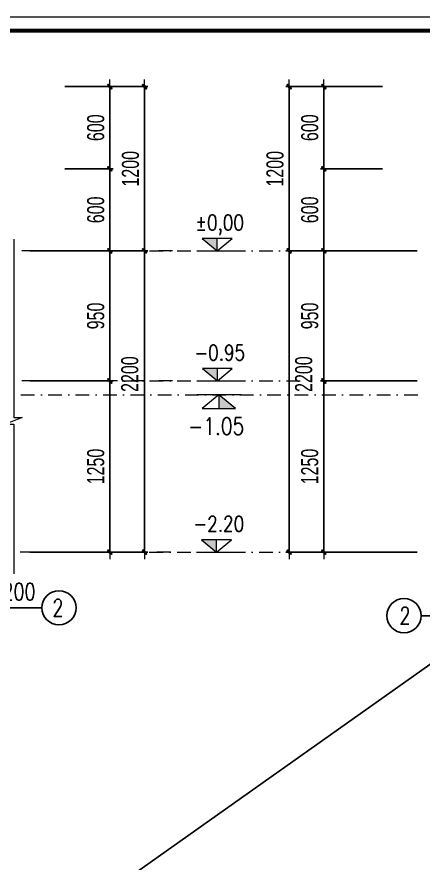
# Model space of a CAD drawing. Header units: millimetres. Extents: x -211129 to 461116, y -574633 to 115.
# Drawn here: x -88117 to -85147, y -537872 to -531691 of the extents above; entities that cross this region are included whole.
import ezdxf
from ezdxf.enums import TextEntityAlignment as Align

# ---------------------------------------------------------------- set-up
doc = ezdxf.new("R2010")
doc.units = ezdxf.units.MM
doc.header["$MEASUREMENT"] = 0
doc.header["$PDMODE"] = 32
doc.linetypes.add('CENTER', pattern=[2, 1.25, -0.25, 0.25, -0.25])
doc.linetypes.add('DASHDOT', pattern=[1, 0.5, -0.25, 0, -0.25])
doc.layers.get('Defpoints').update_dxf_attribs({"color": 1})
doc.layers.add('KCS_Plotter', color=11, linetype='Continuous', plot=False)
for name, color, linetype, lineweight in [('Khungten_LCDI', 7, 'Continuous', 5), ('LC Dim', 8, 'Continuous', 18), ('LC Net manh', 133, 'Continuous', 5), ('LC Net thay', 63, 'Continuous', 25), ('LC Net truc', 79, 'DASHDOT', 13), ('LC Text1', 3, 'Continuous', 20), ('LC Text2', 7, 'Continuous', 25), ('v-TRUC', 8, 'CENTER', 13)]:
    doc.layers.add(name, color=color, linetype=linetype, lineweight=lineweight)
doc.styles.add('HOATBIF', font='hoatbif.shx', dxfattribs={"width": 0.7})
doc.styles.add('Khungten', font='VHAVAN.TTF', dxfattribs={"width": 0.9, "height": 5000})
doc.styles.add('LC 1', font='VHAVANB.TTF')
doc.styles.add('LC 3', font='vnsimli.shx', dxfattribs={"width": 0.75})
doc.styles.add('T1', font='Vnsimli.shx', dxfattribs={"width": 0.8})
doc.styles.add('Title', font='VHBLACK.TTF', dxfattribs={"width": 0.8})
doc.dimstyles.new('1-100(1-50)', dxfattribs={"dimscale": 50, "dimtxt": 2.5, "dimasz": 0.35, "dimexe": 0.5, "dimexo": 0, "dimgap": 0.8, "dimtad": 1, "dimdec": 0, "dimzin": 0, "dimdsep": 46, "dimtxsty": 'HOATBIF', "dimblk1": 'DOT', "dimblk2": 'DOT', "dimsah": 1, "dimcen": -1, "dimdle": 1, "dimclrd": 256, "dimclre": 256, "dimclrt": 4, "dimadec": 3, "dimazin": 2, "dimtfac": 0.333333, "dimtdec": 0, "dimtix": 1, "dimtmove": 2, "dimatfit": 3, "dimldrblk": 'DOT', "dimfxl": 1, "dimtvp": 0.833333, "dimtolj": 1, "dimtzin": 0, "dimarcsym": 0})

# ---------------------------------------------------------------- blocks, each defined once
blk = doc.blocks.new('lcdi fix')
at = {"layer": 'Defpoints', "lineweight": 0}
blk.add_lwpolyline([(-1200, -14850), (-1200, 14850), (40800, 14850), (40800, -14850)], close=True, dxfattribs=at)
at = {"layer": 'Khungten_LCDI', "color": 5, "lineweight": 60}
blk.add_lwpolyline([(0, -14650), (0, 14650), (40600, 14650), (40600, -14650)], close=True, dxfattribs=at)
at = {"color": 7, "style": 'Khungten', "width": 0.8}
for tag, p in [('REVISION', (39499, -10746)), ('NGAYHT', (39546, -11609))]:
    blk.add_attdef(tag, text='', height=200, dxfattribs=at).set_placement(p, align=Align.CENTER)
at = {"layer": 'LC Text1', "color": 3, "style": 'LC 1', "width": 1.834006}
for tag, p, p2 in [('TENBANVE1', (36913, -8886), (40339, -8886)), ('TENBANVE2', (36913, -9562), (40339, -9562))]:
    blk.add_attdef(tag, text='', height=250, dxfattribs=at).set_placement(p, p2, align=Align.FIT)
at = {"layer": 'LC Text1', "style": 'Title', "width": 0.7}
blk.add_attdef('SOBANVE', text='', height=250, dxfattribs=at).set_placement((39562, -13896), align=Align.CENTER)
blk = doc.blocks.new('DOT')
at = {"layer": 'LC Dim'}
blk.add_line((-3, 0), (3, 0), dxfattribs=at)
at = {"layer": 'LC Dim', "color": 4}
blk.add_line((-1, -1), (1, 1), dxfattribs=at)
blk.add_lwpolyline([(0.5, 1), (-1, -0.5), (-0.5, -1), (1, 0.5)], close=True, dxfattribs=at)
blk = doc.blocks.new('*D91')
at = {"layer": 'Defpoints', "color": 0, "ltscale": 2, "transparency": 16777216}
for p in [(-88021.1, -533400.6), (-87437.7, -533400.6), (-88021.1, -534350.6)]:
    blk.add_point(p, dxfattribs=at)
at = {"layer": 'LC Dim', "lineweight": -2, "ltscale": 2, "transparency": 16777216}
for p, q in [((-88021.1, -533400.6), (-87412.7, -533400.6)), ((-87437.7, -534333.1), (-87437.7, -533418.1)), ((-88021.1, -534350.6), (-87412.7, -534350.6))]:
    blk.add_line(p, q, dxfattribs=at)
at = {"layer": 'LC Dim', "lineweight": -2, "ltscale": 2, "transparency": 16777216, "xscale": 17.5, "yscale": 17.5, "zscale": 17.5}
for p, rotation in [((-87437.7, -533400.6), 90), ((-87437.7, -534350.6), 270)]:
    blk.add_blockref('DOT', p, dxfattribs=dict(at, rotation=rotation))
at = {"layer": 'LC Dim', "color": 4, "ltscale": 2, "transparency": 16777216, "insert": (-87540.2, -533875.6), "char_height": 125, "attachment_point": 5, "rotation": 90, "style": 'HOATBIF'}
blk.add_mtext('\\A1;950', dxfattribs=at)
blk = doc.blocks.new('_Dot')
at = {"color": 0, "linetype": 'ByBlock', "lineweight": -2}
blk.add_line((-0.5, 0), (-1, 0), dxfattribs=at)
at = {"color": 0, "linetype": 'ByBlock', "const_width": 0.5}
blk.add_lwpolyline([(-0.25, 0, 1), (0.25, 0, 1)], format="xyb", close=True, dxfattribs=at)
blk = doc.blocks.new('*D92')
at = {"layer": 'Defpoints', "color": 0, "ltscale": 2, "transparency": 16777216}
for p in [(-87767.1, -532800.6), (-87437.7, -532800.6), (-87767.1, -533400.6)]:
    blk.add_point(p, dxfattribs=at)
at = {"layer": 'LC Dim', "lineweight": -2, "ltscale": 2, "transparency": 16777216}
for p, q in [((-87767.1, -532800.6), (-87412.7, -532800.6)), ((-87437.7, -533383.1), (-87437.7, -532818.1)), ((-87767.1, -533400.6), (-87412.7, -533400.6))]:
    blk.add_line(p, q, dxfattribs=at)
at = {"layer": 'LC Dim', "lineweight": -2, "ltscale": 2, "transparency": 16777216, "xscale": 17.5, "yscale": 17.5, "zscale": 17.5}
for p, rotation in [((-87437.7, -532800.6), 90), ((-87437.7, -533400.6), 270)]:
    blk.add_blockref('DOT', p, dxfattribs=dict(at, rotation=rotation))
at = {"layer": 'LC Dim', "color": 4, "ltscale": 2, "transparency": 16777216, "insert": (-87540.2, -533100.6), "char_height": 125, "attachment_point": 5, "rotation": 90, "style": 'HOATBIF'}
blk.add_mtext('\\A1;600', dxfattribs=at)
blk = doc.blocks.new('*D93')
at = {"layer": 'Defpoints', "color": 0, "ltscale": 2, "transparency": 16777216}
for p in [(-87767.1, -532200.6), (-87437.7, -532200.6), (-87767.1, -532800.6)]:
    blk.add_point(p, dxfattribs=at)
at = {"layer": 'LC Dim', "lineweight": -2, "ltscale": 2, "transparency": 16777216}
for p, q in [((-87767.1, -532200.6), (-87412.7, -532200.6)), ((-87437.7, -532783.1), (-87437.7, -532218.1)), ((-87767.1, -532800.6), (-87412.7, -532800.6))]:
    blk.add_line(p, q, dxfattribs=at)
at = {"layer": 'LC Dim', "lineweight": -2, "ltscale": 2, "transparency": 16777216, "xscale": 17.5, "yscale": 17.5, "zscale": 17.5}
for p, rotation in [((-87437.7, -532200.6), 90), ((-87437.7, -532800.6), 270)]:
    blk.add_blockref('DOT', p, dxfattribs=dict(at, rotation=rotation))
at = {"layer": 'LC Dim', "color": 4, "ltscale": 2, "transparency": 16777216, "insert": (-87540.2, -532500.6), "char_height": 125, "attachment_point": 5, "rotation": 90, "style": 'HOATBIF'}
blk.add_mtext('\\A1;600', dxfattribs=at)
blk = doc.blocks.new('*D94')
at = {"layer": 'Defpoints', "color": 0, "ltscale": 2, "transparency": 16777216}
for p in [(-87767.1, -532200.6), (-87183.6, -532200.6), (-87767.1, -533400.6)]:
    blk.add_point(p, dxfattribs=at)
at = {"layer": 'LC Dim', "lineweight": -2, "ltscale": 2, "transparency": 16777216}
for p, q in [((-87767.1, -532200.6), (-87158.6, -532200.6)), ((-87183.6, -533383.1), (-87183.6, -532218.1)), ((-87767.1, -533400.6), (-87158.6, -533400.6))]:
    blk.add_line(p, q, dxfattribs=at)
at = {"layer": 'LC Dim', "lineweight": -2, "ltscale": 2, "transparency": 16777216, "xscale": 17.5, "yscale": 17.5, "zscale": 17.5}
for p, rotation in [((-87183.6, -532200.6), 90), ((-87183.6, -533400.6), 270)]:
    blk.add_blockref('DOT', p, dxfattribs=dict(at, rotation=rotation))
at = {"layer": 'LC Dim', "color": 4, "ltscale": 2, "transparency": 16777216, "insert": (-87286.1, -532800.6), "char_height": 125, "attachment_point": 5, "rotation": 90, "style": 'HOATBIF'}
blk.add_mtext('\\A1;1200', dxfattribs=at)
blk = doc.blocks.new('*D95')
at = {"layer": 'Defpoints', "color": 0, "ltscale": 2, "transparency": 16777216}
for p in [(-88021.1, -534350.6), (-88021.1, -535600.6), (-87437.7, -535600.6)]:
    blk.add_point(p, dxfattribs=at)
at = {"layer": 'LC Dim', "lineweight": -2, "ltscale": 2, "transparency": 16777216}
for p, q in [((-88021.1, -534350.6), (-87412.7, -534350.6)), ((-87437.7, -534368.1), (-87437.7, -535583.1)), ((-88021.1, -535600.6), (-87412.7, -535600.6))]:
    blk.add_line(p, q, dxfattribs=at)
at = {"layer": 'LC Dim', "lineweight": -2, "ltscale": 2, "transparency": 16777216, "xscale": 17.5, "yscale": 17.5, "zscale": 17.5}
for p, rotation in [((-87437.7, -534350.6), 90), ((-87437.7, -535600.6), 270)]:
    blk.add_blockref('DOT', p, dxfattribs=dict(at, rotation=rotation))
at = {"layer": 'LC Dim', "color": 4, "ltscale": 2, "transparency": 16777216, "insert": (-87540.2, -534975.6), "char_height": 125, "attachment_point": 5, "rotation": 90, "style": 'HOATBIF'}
blk.add_mtext('\\A1;1250', dxfattribs=at)
blk = doc.blocks.new('Caodo1')
at = {"layer": 'LC Text1'}
blk.add_hatch(color=4, dxfattribs=at).paths.add_polyline_path([(0, 200), (0, 0), (243, 200)])
at = {"layer": 'LC Text1', "color": 4}
for p, q in [((0, 0), (0, 200)), ((324, 0), (-324, 0))]:
    blk.add_line(p, q, dxfattribs=at)
blk.add_lwpolyline([(-243, 200), (243, 200), (0, 0), (0, 0)], close=True, dxfattribs=at)
at = {"layer": 'LC Text1', "color": 4, "style": 'T1', "width": 0.8}
blk.add_attdef('%%P0,00', text='', height=250, dxfattribs=at).set_placement((-39, 460), align=Align.MIDDLE_CENTER)
blk = doc.blocks.new('*D100')
at = {"layer": 'Defpoints', "color": 0, "ltscale": 2, "transparency": 16777216}
for p in [(-88021.1, -533400.6), (-88021.1, -535600.6), (-87183.6, -535600.6)]:
    blk.add_point(p, dxfattribs=at)
at = {"layer": 'LC Dim', "lineweight": -2, "ltscale": 2, "transparency": 16777216}
for p, q in [((-88021.1, -533400.6), (-87158.6, -533400.6)), ((-87183.6, -533418.1), (-87183.6, -535583.1)), ((-88021.1, -535600.6), (-87158.6, -535600.6))]:
    blk.add_line(p, q, dxfattribs=at)
at = {"layer": 'LC Dim', "lineweight": -2, "ltscale": 2, "transparency": 16777216, "xscale": 17.5, "yscale": 17.5, "zscale": 17.5}
for p, rotation in [((-87183.6, -533400.6), 90), ((-87183.6, -535600.6), 270)]:
    blk.add_blockref('DOT', p, dxfattribs=dict(at, rotation=rotation))
at = {"layer": 'LC Dim', "color": 4, "ltscale": 2, "transparency": 16777216, "insert": (-87291.1, -534300.6), "char_height": 125, "attachment_point": 5, "rotation": 90, "style": 'HOATBIF'}
blk.add_mtext('\\A1;2200', dxfattribs=at)
blk = doc.blocks.new('*D146')
at = {"layer": 'Defpoints', "color": 0, "ltscale": 2, "transparency": 16777216}
for p in [(-85873, -533400.6), (-85189.6, -533400.6), (-85189.6, -534350.6)]:
    blk.add_point(p, dxfattribs=at)
at = {"layer": 'LC Dim', "lineweight": -2, "ltscale": 2, "transparency": 16777216}
for p, q in [((-85189.6, -533400.6), (-85898, -533400.6)), ((-85873, -534333.1), (-85873, -533418.1)), ((-85189.6, -534350.6), (-85898, -534350.6))]:
    blk.add_line(p, q, dxfattribs=at)
at = {"layer": 'LC Dim', "lineweight": -2, "ltscale": 2, "transparency": 16777216, "xscale": 17.5, "yscale": 17.5, "zscale": 17.5}
for p, rotation in [((-85873, -533400.6), 90), ((-85873, -534350.6), 270)]:
    blk.add_blockref('DOT', p, dxfattribs=dict(at, rotation=rotation))
at = {"layer": 'LC Dim', "color": 4, "ltscale": 2, "transparency": 16777216, "insert": (-85975.5, -533875.6), "char_height": 125, "attachment_point": 5, "rotation": 90, "style": 'HOATBIF'}
blk.add_mtext('\\A1;950', dxfattribs=at)
blk = doc.blocks.new('*D147')
at = {"layer": 'Defpoints', "color": 0, "ltscale": 2, "transparency": 16777216}
for p in [(-85873, -532800.6), (-85443.6, -532800.6), (-85443.6, -533400.6)]:
    blk.add_point(p, dxfattribs=at)
at = {"layer": 'LC Dim', "lineweight": -2, "ltscale": 2, "transparency": 16777216}
for p, q in [((-85443.6, -532800.6), (-85898, -532800.6)), ((-85873, -533383.1), (-85873, -532818.1)), ((-85443.6, -533400.6), (-85898, -533400.6))]:
    blk.add_line(p, q, dxfattribs=at)
at = {"layer": 'LC Dim', "lineweight": -2, "ltscale": 2, "transparency": 16777216, "xscale": 17.5, "yscale": 17.5, "zscale": 17.5}
for p, rotation in [((-85873, -532800.6), 90), ((-85873, -533400.6), 270)]:
    blk.add_blockref('DOT', p, dxfattribs=dict(at, rotation=rotation))
at = {"layer": 'LC Dim', "color": 4, "ltscale": 2, "transparency": 16777216, "insert": (-85975.5, -533100.6), "char_height": 125, "attachment_point": 5, "rotation": 90, "style": 'HOATBIF'}
blk.add_mtext('\\A1;600', dxfattribs=at)
blk = doc.blocks.new('*D148')
at = {"layer": 'Defpoints', "color": 0, "ltscale": 2, "transparency": 16777216}
for p in [(-85873, -532200.6), (-85443.6, -532200.6), (-85443.6, -532800.6)]:
    blk.add_point(p, dxfattribs=at)
at = {"layer": 'LC Dim', "lineweight": -2, "ltscale": 2, "transparency": 16777216}
for p, q in [((-85443.6, -532200.6), (-85898, -532200.6)), ((-85873, -532783.1), (-85873, -532218.1)), ((-85443.6, -532800.6), (-85898, -532800.6))]:
    blk.add_line(p, q, dxfattribs=at)
at = {"layer": 'LC Dim', "lineweight": -2, "ltscale": 2, "transparency": 16777216, "xscale": 17.5, "yscale": 17.5, "zscale": 17.5}
for p, rotation in [((-85873, -532200.6), 90), ((-85873, -532800.6), 270)]:
    blk.add_blockref('DOT', p, dxfattribs=dict(at, rotation=rotation))
at = {"layer": 'LC Dim', "color": 4, "ltscale": 2, "transparency": 16777216, "insert": (-85975.5, -532500.6), "char_height": 125, "attachment_point": 5, "rotation": 90, "style": 'HOATBIF'}
blk.add_mtext('\\A1;600', dxfattribs=at)
blk = doc.blocks.new('*D149')
at = {"layer": 'Defpoints', "color": 0, "ltscale": 2, "transparency": 16777216}
for p in [(-86127, -532200.6), (-85443.6, -532200.6), (-85443.6, -533400.6)]:
    blk.add_point(p, dxfattribs=at)
at = {"layer": 'LC Dim', "lineweight": -2, "ltscale": 2, "transparency": 16777216}
for p, q in [((-85443.6, -532200.6), (-86152, -532200.6)), ((-86127, -533383.1), (-86127, -532218.1)), ((-85443.6, -533400.6), (-86152, -533400.6))]:
    blk.add_line(p, q, dxfattribs=at)
at = {"layer": 'LC Dim', "lineweight": -2, "ltscale": 2, "transparency": 16777216, "xscale": 17.5, "yscale": 17.5, "zscale": 17.5}
for p, rotation in [((-86127, -532200.6), 90), ((-86127, -533400.6), 270)]:
    blk.add_blockref('DOT', p, dxfattribs=dict(at, rotation=rotation))
at = {"layer": 'LC Dim', "color": 4, "ltscale": 2, "transparency": 16777216, "insert": (-86229.5, -532800.6), "char_height": 125, "attachment_point": 5, "rotation": 90, "style": 'HOATBIF'}
blk.add_mtext('\\A1;1200', dxfattribs=at)
blk = doc.blocks.new('*D150')
at = {"layer": 'Defpoints', "color": 0, "ltscale": 2, "transparency": 16777216}
for p in [(-85189.6, -534350.6), (-85873, -535600.6), (-85189.6, -535600.6)]:
    blk.add_point(p, dxfattribs=at)
at = {"layer": 'LC Dim', "lineweight": -2, "ltscale": 2, "transparency": 16777216}
for p, q in [((-85189.6, -534350.6), (-85898, -534350.6)), ((-85873, -534368.1), (-85873, -535583.1)), ((-85189.6, -535600.6), (-85898, -535600.6))]:
    blk.add_line(p, q, dxfattribs=at)
at = {"layer": 'LC Dim', "lineweight": -2, "ltscale": 2, "transparency": 16777216, "xscale": 17.5, "yscale": 17.5, "zscale": 17.5}
for p, rotation in [((-85873, -534350.6), 90), ((-85873, -535600.6), 270)]:
    blk.add_blockref('DOT', p, dxfattribs=dict(at, rotation=rotation))
at = {"layer": 'LC Dim', "color": 4, "ltscale": 2, "transparency": 16777216, "insert": (-85975.5, -534975.6), "char_height": 125, "attachment_point": 5, "rotation": 90, "style": 'HOATBIF'}
blk.add_mtext('\\A1;1250', dxfattribs=at)
blk = doc.blocks.new('*D155')
at = {"layer": 'Defpoints', "color": 0, "ltscale": 2, "transparency": 16777216}
for p in [(-85189.6, -533400.6), (-86127, -535600.6), (-85189.6, -535600.6)]:
    blk.add_point(p, dxfattribs=at)
at = {"layer": 'LC Dim', "lineweight": -2, "ltscale": 2, "transparency": 16777216}
for p, q in [((-85189.6, -533400.6), (-86152, -533400.6)), ((-86127, -533418.1), (-86127, -535583.1)), ((-85189.6, -535600.6), (-86152, -535600.6))]:
    blk.add_line(p, q, dxfattribs=at)
at = {"layer": 'LC Dim', "lineweight": -2, "ltscale": 2, "transparency": 16777216, "xscale": 17.5, "yscale": 17.5, "zscale": 17.5}
for p, rotation in [((-86127, -533400.6), 90), ((-86127, -535600.6), 270)]:
    blk.add_blockref('DOT', p, dxfattribs=dict(at, rotation=rotation))
at = {"layer": 'LC Dim', "color": 4, "ltscale": 2, "transparency": 16777216, "insert": (-86019.5, -534300.6), "char_height": 125, "attachment_point": 5, "rotation": 90, "style": 'HOATBIF'}
blk.add_mtext('\\A1;2200', dxfattribs=at)

msp = doc.modelspace()

# ---------------------------------------------------------------- linework, layer by layer
at = {"layer": 'KCS_Plotter'}
msp.add_line((-99409.4, -546541.2), (-78409.4, -531691.2), dxfattribs=at)
at = {"layer": 'LC Net manh', "ltscale": 2}
msp.add_lwpolyline([(-88139.6, -533315.2), (-88139.6, -534616.7), (-88078, -534616.7), (-88199.6, -534665), (-88139.6, -534665), (-88139.6, -535759.5)], dxfattribs=at)
at = {"layer": 'LC Net truc', "ltscale": 200}
for p, q in [((-86980, -533400.6), (-88079.7, -533400.6)), ((-87346.5, -533400.6), (-86036.5, -533400.6)), ((-86980, -534350.6), (-88079.7, -534350.6)), ((-87346.5, -534350.6), (-86036.5, -534350.6)), ((-88087.6, -534450.6), (-85174.9, -534450.6)), ((-86994, -535600.6), (-88093.6, -535600.6)), ((-87346.5, -535600.6), (-86036.5, -535600.6))]:
    msp.add_line(p, q, dxfattribs=at)
at = {"layer": 'LC Text2', "ltscale": 100}
for centre in [(-87809.2, -536007.4), (-85287.2, -536065.4)]:
    msp.add_circle(centre, 125, dxfattribs=at)

# ---------------------------------------------------------------- block references
at = {"layer": 'LC Net thay', "xscale": 0.5000000000000013, "yscale": 0.5000000000000013, "zscale": 0.5000000000000013}
msp.add_blockref('lcdi fix', (-98809.4, -539116.2), dxfattribs=at)
at = {"layer": 'LC Text1'}
ref = msp.add_blockref('Caodo1', (-86651.9, -533400.6), dxfattribs=dict(at, xscale=-0.45, yscale=0.45, zscale=0.45))
ref.add_attrib('%%P0,00', '%%p0,00', dxfattribs={"layer": 'LC Text2', "height": 112.5, "style": 'T1', "width": 0.8}).set_placement((-86634.3, -533193.8), align=Align.MIDDLE_CENTER)
ref = msp.add_blockref('Caodo1', (-86651.4, -534350.6), dxfattribs=dict(at, xscale=-0.45, yscale=0.45, zscale=0.45))
ref.add_attrib('%%P0,00', '-0.95', dxfattribs={"layer": 'LC Text2', "height": 112.5, "style": 'T1', "width": 0.8}).set_placement((-86633.8, -534143.8), align=Align.MIDDLE_CENTER)
ref = msp.add_blockref('Caodo1', (-86658.4, -535600.6), dxfattribs=dict(at, xscale=-0.45, yscale=0.45, zscale=0.45))
ref.add_attrib('%%P0,00', '-2.20', dxfattribs={"layer": 'LC Text2', "height": 112.5, "style": 'T1', "width": 0.8}).set_placement((-86640.9, -535393.8), align=Align.MIDDLE_CENTER)
at = {"layer": 'v-TRUC', "ltscale": 500}
ref = msp.add_blockref('Caodo1', (-86640.5, -534450.6), dxfattribs=dict(at, xscale=-0.5, yscale=0.5, zscale=0.5, rotation=180))
ref.add_attrib('%%P0,00', '-1.05', dxfattribs={"layer": 'LC Text2', "height": 125, "style": 'T1', "width": 0.8}).set_placement((-86660, -534680.4), align=Align.MIDDLE_CENTER)

# ---------------------------------------------------------------- texts
at = {"layer": 'LC Text2', "linetype": 'ByBlock', "style": 'LC 3', "width": 0.75}
msp.add_text('%%C12A200', height=125, dxfattribs=at).set_placement((-88535.4, -535952))
at = {"layer": 'LC Text2', "ltscale": 100, "style": 'LC 3', "width": 0.75}
msp.add_text('2', height=125, dxfattribs=at).set_placement((-87816.7, -536007.4), align=Align.MIDDLE_CENTER)
msp.add_text('2', height=125, rotation=360, dxfattribs=at).set_placement((-85279.6, -536065.4), align=Align.MIDDLE_CENTER)

# ---------------------------------------------------------------- dimensions: what is measured, and where the dimension line sits
at = {"layer": 'LC Dim', "ltscale": 2}
for base, p1, p2, picture, middle in [((-87437.7, -532200.6), (-87767.1, -532800.6), (-87767.1, -532200.6), '*D93', (-87540.2, -532500.6)), ((-87183.6, -532200.6), (-87767.1, -533400.6), (-87767.1, -532200.6), '*D94', (-87286.1, -532800.6)), ((-86127, -532200.6), (-85443.6, -533400.6), (-85443.6, -532200.6), '*D149', (-86229.5, -532800.6)), ((-85873, -532200.6), (-85443.6, -532800.6), (-85443.6, -532200.6), '*D148', (-85975.5, -532500.6)), ((-87437.7, -532800.6), (-87767.1, -533400.6), (-87767.1, -532800.6), '*D92', (-87540.2, -533100.6)), ((-85873, -532800.6), (-85443.6, -533400.6), (-85443.6, -532800.6), '*D147', (-85975.5, -533100.6)), ((-87437.7, -533400.6), (-88021.1, -534350.6), (-88021.1, -533400.6), '*D91', (-87540.2, -533875.6)), ((-85873, -533400.6), (-85189.6, -534350.6), (-85189.6, -533400.6), '*D146', (-85975.5, -533875.6)), ((-87437.7, -535600.6), (-88021.1, -534350.6), (-88021.1, -535600.6), '*D95', (-87540.2, -534975.6)), ((-85873, -535600.6), (-85189.6, -534350.6), (-85189.6, -535600.6), '*D150', (-85975.5, -534975.6))]:
    dim = msp.add_linear_dim(base=base, p1=p1, p2=p2, angle=90, dimstyle='1-100(1-50)', dxfattribs=at)
    dim.commit()
    dim.dimension.update_dxf_attribs({"geometry": picture, "text_midpoint": middle})
for base, p1, p2, picture, middle in [((-87183.6, -535600.6), (-88021.1, -533400.6), (-88021.1, -535600.6), '*D100', (-87291.1, -534300.6)), ((-86127, -535600.6), (-85189.6, -533400.6), (-85189.6, -535600.6), '*D155', (-86019.5, -534300.6))]:
    dim = msp.add_linear_dim(base=base, p1=p1, p2=p2, angle=90, dimstyle='1-100(1-50)', dxfattribs=at)
    dim.commit()
    dim.dimension.update_dxf_attribs({"geometry": picture, "text_midpoint": middle, "dimtype": 160})

# ---------------------------------------------------------------- leaders
for points in [[(-88998.8, -535546.4), (-88595.8, -536007.4), (-87934.2, -536007.4)], [(-84311.9, -535546.4), (-84500.6, -536065.4), (-85162.2, -536065.4)]]:
    msp.add_leader(points, dimstyle='1-100(1-50)', override={"dimasz": 0.7}, dxfattribs=at)

doc.saveas('drawing.dxf')
